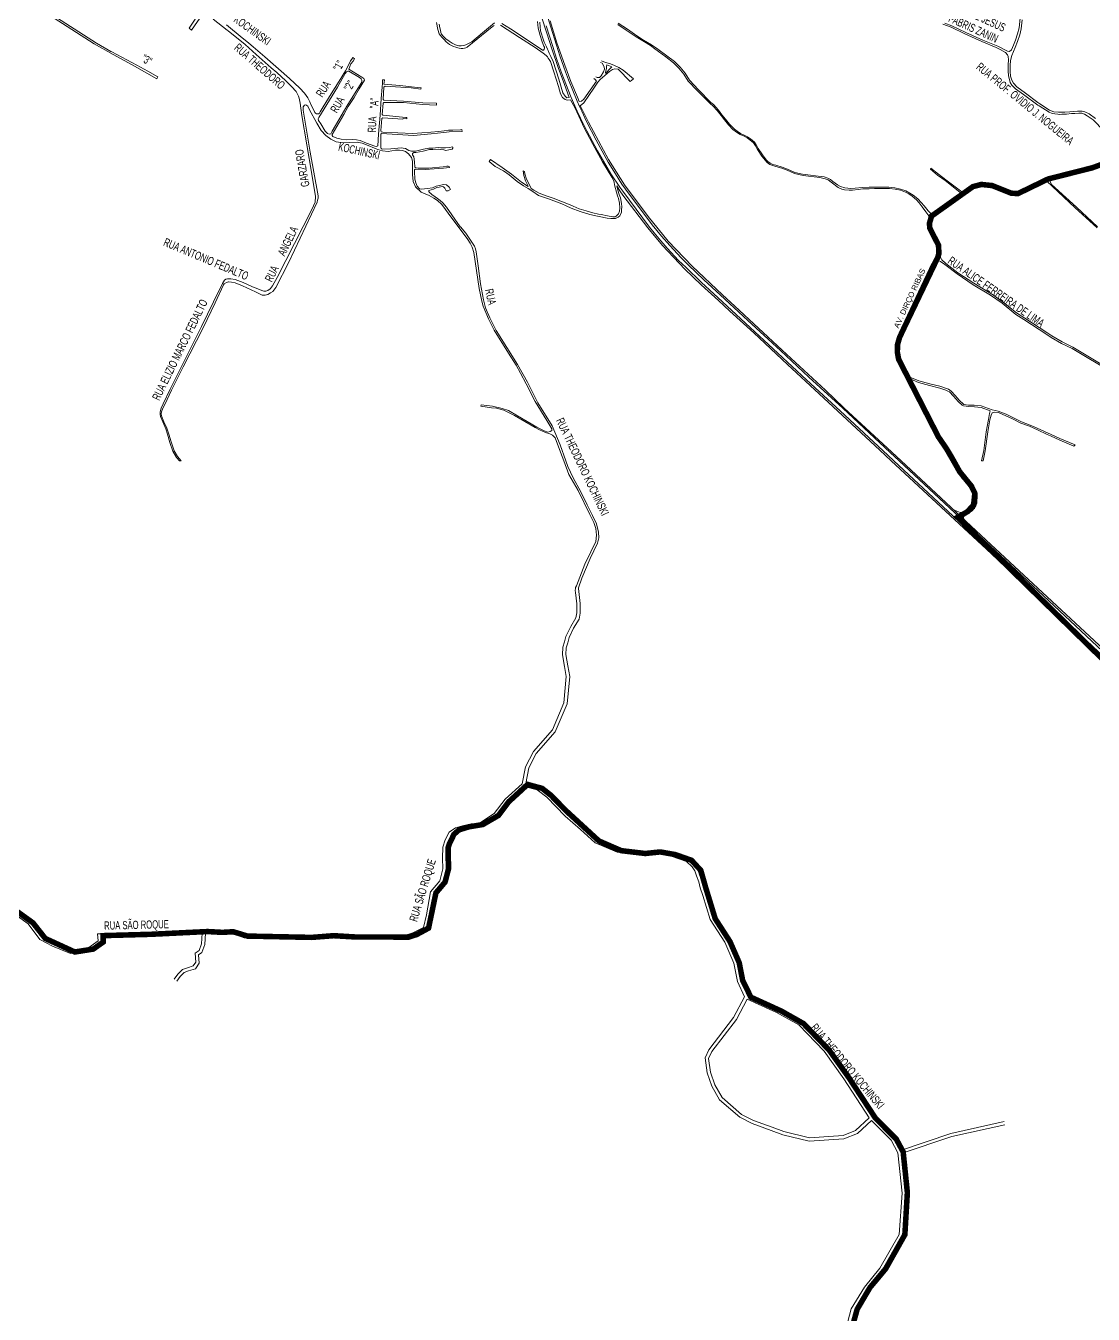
# Model space of a CAD drawing. Header units: millimetres. Extents: x 617885 to 663705, y 7172943 to 7234736.
# Drawn here: x 643034 to 644964, y 7178256 to 7180587 of the extents above; entities that cross this region are included whole.
import ezdxf

# ---------------------------------------------------------------- set-up
doc = ezdxf.new("R2010")
doc.units = ezdxf.units.MM
doc.layers.add('BAIRROS', color=12, linetype='Continuous')
doc.layers.add('TOP_VIAS 10.000', color=7, linetype='Continuous', lineweight=9)
doc.layers.add('VIAS', color=7, linetype='Continuous', lineweight=5)
doc.styles.add('LDUP', font='LDUP.SHX')

msp = doc.modelspace()

# ---------------------------------------------------------------- linework, layer by layer
at = {"layer": 'BAIRROS', "lineweight": 40, "ltscale": 0.3, "const_width": 10}
for points in [[(645220.3, 7179206.7), (644718.4, 7179697.9), (644736.3, 7179708.2), (644745.5, 7179716.3), (644749.3, 7179724.7), (644749.6, 7179741.3), (644743.4, 7179754.4), (644722.2, 7179780.4), (644707.2, 7179807.3), (644698.7, 7179821.6), (644683.7, 7179843.5), (644643.4, 7179922.2), (644611.8, 7179983.9), (644609.5, 7179996.7), (644609.8, 7180010.4), (644613.6, 7180023.6), (644673.3, 7180150.3), (644682.2, 7180167.2), (644684.7, 7180175.3), (644683.9, 7180190.1), (644668.2, 7180221.2), (644667.5, 7180229.8), (644671.5, 7180243), (644746.3, 7180296.3), (644761.4, 7180300.1), (644781, 7180298.1), (644815.5, 7180284.3), (644827.6, 7180283.6), (644881.8, 7180309.9), (644962.1, 7180330.3), (644982.5, 7180337.7)], [(644982.5, 7180337.7), (644962.1, 7180330.3), (644881.8, 7180309.9), (644827.6, 7180283.6), (644815.5, 7180284.3), (644781, 7180298.1), (644761.4, 7180300.1), (644746.3, 7180296.3), (644671.5, 7180243), (644667.5, 7180229.8), (644668.2, 7180221.2), (644679.6, 7180198.6), (644683.9, 7180190.1), (644684.3, 7180182.7), (644684.7, 7180175.3), (644682.2, 7180167.2), (644620.2, 7180037.7), (644613.6, 7180023.6), (644611.7, 7180017), (644609.8, 7180010.4), (644609.5, 7179996.7), (644611.8, 7179983.9), (644643.4, 7179922.2), (644683.7, 7179843.5), (644698.7, 7179821.6), (644714.7, 7179793.8), (644722.2, 7179780.4), (644743.4, 7179754.4), (644746.5, 7179747.9), (644749.6, 7179741.3), (644747.4, 7179720.5), (644736.3, 7179708.2), (644718.4, 7179697.9), (645220.3, 7179206.7)], [(644526.6, 7178228.6), (644537, 7178265.6), (644560, 7178304.6), (644588.3, 7178338.5), (644623.1, 7178400.3), (644627.6, 7178476.5), (644620, 7178550), (644607.4, 7178573.3), (644569.9, 7178611), (644521.8, 7178684.3), (644486.2, 7178734.1), (644440, 7178782), (644399.8, 7178804.7), (644344.7, 7178829.8), (644329.8, 7178860.2), (644323.6, 7178892.1), (644306.9, 7178930.4), (644280.2, 7178971.8), (644262.9, 7179028.4), (644254.1, 7179059.3), (644237.4, 7179077.5), (644208.1, 7179087.8), (644180.8, 7179092.6), (644153.7, 7179089.8), (644110.4, 7179094.9), (644069.9, 7179112.5), (644010.3, 7179167.3), (643982.9, 7179195.3), (643967.2, 7179207.6), (643941, 7179214.7), (643906.9, 7179183.4), (643888.4, 7179158.7), (643860.1, 7179142.2), (643834.9, 7179138), (643817, 7179132.6), (643807.9, 7179124.6), (643799.5, 7179107.2), (643797.2, 7179100.1), (643798.1, 7179062.5), (643791.8, 7179038.2), (643775.2, 7179018.5), (643761.9, 7178954.8), (643740.8, 7178943.3), (643725, 7178938.2), (643685.3, 7178938.8), (643629.3, 7178938.8), (643590.4, 7178941.1), (643550.3, 7178938), (643434.5, 7178940.4), (643408.6, 7178948.3), (643389.3, 7178947.1), (643362.4, 7178948.6), (643259.5, 7178943.6), (643173.4, 7178941.2), (643173.9, 7178929.8), (643155.8, 7178916.9), (643122.3, 7178911.6), (643068.9, 7178936.1), (643046.8, 7178964.2), (642984.4, 7179009.2)], [(644526.6, 7178228.6), (644537, 7178265.6), (644560, 7178304.6), (644588.3, 7178338.5), (644623.1, 7178400.3), (644627.6, 7178476.5), (644620, 7178550), (644607.4, 7178573.3), (644569.9, 7178611), (644521.8, 7178684.3), (644486.2, 7178734.1), (644440, 7178782), (644399.8, 7178804.7), (644344.7, 7178829.8), (644329.8, 7178860.2), (644323.6, 7178892.1), (644306.9, 7178930.4), (644280.2, 7178971.8), (644262.9, 7179028.4), (644254.1, 7179059.3), (644237.4, 7179077.5), (644208.1, 7179087.8), (644180.8, 7179092.6), (644153.7, 7179089.8), (644110.4, 7179094.9), (644069.9, 7179112.5), (644010.3, 7179167.3), (643982.9, 7179195.3), (643967.2, 7179207.6), (643941, 7179214.7), (643906.9, 7179183.4), (643888.4, 7179158.7), (643860.1, 7179142.2), (643834.9, 7179138), (643817, 7179132.6), (643807.9, 7179124.6), (643799.5, 7179107.2), (643797.2, 7179100.1), (643798.1, 7179062.5), (643791.8, 7179038.2), (643775.2, 7179018.5), (643761.9, 7178954.8), (643740.8, 7178943.3), (643725, 7178938.2), (643685.3, 7178938.8), (643629.3, 7178938.8), (643590.4, 7178941.1), (643550.3, 7178938), (643434.5, 7178940.4), (643408.6, 7178948.3), (643389.3, 7178947.1), (643362.4, 7178948.6), (643259.5, 7178943.6), (643173.4, 7178941.2), (643173.9, 7178929.8), (643155.8, 7178916.9), (643122.3, 7178911.6), (643068.9, 7178936.1), (643046.8, 7178964.2), (642984.4, 7179009.2)]]:
    msp.add_lwpolyline(points, dxfattribs=at)
at = {"layer": 'VIAS', "color": 253}
for points in [[(643019.3, 7180637.2), (643039.9, 7180626.6), (643066.2, 7180612.7), (643076.8, 7180606.5), (643157.6, 7180554.2), (643191.4, 7180535.2), (643225.8, 7180516.7), (643270.8, 7180491.4), (643272.6, 7180494.9), (643254.1, 7180505.2), (643234.3, 7180516.1), (643189.3, 7180539.8), (643187.3, 7180540.8), (643161.8, 7180555.5), (643074.1, 7180611.8), (643061.7, 7180619), (643049.8, 7180625.8), (643021.8, 7180640.3)], [(643350.2, 7180614.6), (643329.1, 7180582.7), (643333.4, 7180579.5), (643353.5, 7180608.6)], [(643971.5, 7180622), (643982.7, 7180584.9), (643993, 7180552.2), (643999.3, 7180533), (644006.4, 7180512.3), (644009.6, 7180504), (644015.2, 7180489.6), (644030.5, 7180450.7), (644034.9, 7180441.2), (644037.6, 7180435.3), (644038.8, 7180432.9), (644047.4, 7180414.3), (644064.8, 7180380), (644086.7, 7180340.4), (644099.7, 7180319.3), (644111.6, 7180300.7), (644117.9, 7180291.8), (644166.3, 7180227), (644183, 7180206.4), (644198.1, 7180189.4), (644218.7, 7180167.4), (644231.4, 7180154.9), (644259.9, 7180127.4), (644289.3, 7180100.4), (644339.2, 7180053.7), (644398, 7179999.6), (644449.7, 7179951.4), (644510.7, 7179895.3), (644596.5, 7179815.1), (644612.7, 7179800), (644776.6, 7179646.7), (645000, 7179438)], [(643372.6, 7180599.2), (643398, 7180579.4), (643399.8, 7180577.8), (643430.6, 7180553), (643450.3, 7180535.2), (643477.2, 7180511.3), (643487.7, 7180502.4), (643503.9, 7180487.3), (643514.7, 7180476.5), (643517.2, 7180474.1), (643519.8, 7180471), (643522.6, 7180468.1), (643524.5, 7180464.6), (643525.7, 7180462.3), (643526.6, 7180459.7), (643527.8, 7180456), (643529.5, 7180447.3), (643532.5, 7180425), (643551, 7180318.9), (643557.7, 7180278.5), (643557, 7180267.9), (643550.7, 7180255), (643488.1, 7180131.8), (643479.7, 7180116.8), (643476.1, 7180112), (643475.5, 7180111.2), (643471.6, 7180108.5), (643467.5, 7180107.2), (643464.1, 7180107.3), (643460.4, 7180108), (643453.1, 7180111.2), (643443.5, 7180114.9), (643426.6, 7180122.6), (643412.4, 7180128), (643404.6, 7180129.2), (643400, 7180129.4), (643398.2, 7180129.5), (643395.4, 7180128.5), (643392.7, 7180127), (643389.4, 7180121.2), (643373.3, 7180087.5), (643351.3, 7180043.1), (643315.7, 7179971.8), (643294.6, 7179929.7), (643282.1, 7179903.1), (643278.5, 7179895.2), (643276.5, 7179888.5), (643276.4, 7179884.6), (643277.1, 7179880.3), (643281.2, 7179870.4), (643286.6, 7179858), (643289.7, 7179848.6), (643294, 7179833.5), (643299.3, 7179817.6), (643306.3, 7179806.4), (643311.4, 7179800), (643314.9, 7179800), (643308.2, 7179808.1), (643301.8, 7179818.3), (643296.4, 7179834.5), (643292.3, 7179848.6), (643288.7, 7179859.1), (643283.5, 7179870.9), (643279.3, 7179881.6), (643278.6, 7179885.2), (643279, 7179888.7), (643281.4, 7179895.3), (643285, 7179901.8), (643297.4, 7179928.1), (643318.4, 7179969.9), (643354.2, 7180041), (643376.2, 7180085.7), (643391.2, 7180118.3), (643392.1, 7180120.1), (643396.5, 7180122.9), (643400, 7180123.7), (643400.5, 7180123.8), (643405.7, 7180123.6), (643412.5, 7180121.9), (643425.3, 7180116.9), (643448.9, 7180105.6), (643461, 7180099.8), (643466.6, 7180099.7), (643471.2, 7180100.9), (643476.2, 7180103.9), (643480.4, 7180106.2), (643485.8, 7180113.5), (643509.5, 7180159.4), (643560.6, 7180268), (643561.4, 7180271.4), (643562.6, 7180275.2), (643562.6, 7180279.7), (643548.1, 7180358.5), (643535.4, 7180434.5), (643535.3, 7180440.8), (643537.4, 7180443.5), (643540, 7180444.1), (643543.4, 7180441.5), (643546.1, 7180436.2), (643559.9, 7180410.8), (643568, 7180397.5), (643576.3, 7180388.8), (643585.3, 7180382.2), (643595, 7180377.4), (643607.5, 7180375.5), (643619.7, 7180376.2), (643632.9, 7180376.8), (643641.8, 7180374.9), (643650, 7180372), (643666.9, 7180364.7), (643669.9, 7180363.1), (643678.6, 7180360.7), (643688.7, 7180359.9), (643701.9, 7180361.9), (643709.4, 7180362.4), (643714.9, 7180361.5), (643720.4, 7180359.7), (643725.7, 7180355.5), (643730.8, 7180348.6), (643732.7, 7180342.1), (643732.8, 7180318.2), (643734, 7180305.2), (643738.3, 7180295.6), (643748.7, 7180286), (643763.3, 7180279.9), (643771.4, 7180275.5), (643778.1, 7180271), (643785.9, 7180264), (643804.1, 7180238.9), (643831.6, 7180202.3), (643836.9, 7180193.9), (643840.7, 7180186.6), (643843.7, 7180177.2), (643853.6, 7180111.6), (643858.2, 7180088.7), (643860.5, 7180079.9), (643870.1, 7180057.2), (643880.3, 7180036.8), (643906.3, 7179994.8), (643920.2, 7179973.2), (643928, 7179959), (643938.2, 7179939.5), (643954.4, 7179907.7), (643976, 7179873.2), (643984.6, 7179858.2), (643984.8, 7179855.3), (643981.9, 7179852.9), (643977.8, 7179852.2), (643970.7, 7179854.6), (643957.8, 7179860.8), (643922.8, 7179881.8), (643906.2, 7179891), (643895.2, 7179895), (643877.7, 7179898.8), (643857.3, 7179901.5), (643856.4, 7179899.3), (643875.6, 7179896), (643884.5, 7179895.2), (643898.1, 7179891.5), (643898.2, 7179891.5), (643917.4, 7179882.4), (643954.5, 7179860.5), (643962.7, 7179856), (643973.5, 7179851.2), (643980.9, 7179848.7), (643985.9, 7179846.7), (643990.7, 7179841.6), (644000.7, 7179815.8), (644006.5, 7179800), (644015.5, 7179775.7), (644032.2, 7179746.3), (644053.5, 7179703), (644060.8, 7179688.4), (644064.2, 7179677.7), (644065.8, 7179665.4), (644064.5, 7179654.1), (644055.2, 7179635.3), (644044.4, 7179613.1), (644044.4, 7179613), (644029.3, 7179574.1), (644027.8, 7179571.2), (644027.3, 7179568.9), (644027.2, 7179565.5), (644027.6, 7179562.2)], [(644032.9, 7179569.3), (644033.1, 7179570.3), (644039.1, 7179587.7), (644053.8, 7179623.3), (644067.3, 7179651), (644069.8, 7179661.1), (644069.4, 7179671.1), (644065.6, 7179686.1), (644058.6, 7179701.4), (644048.7, 7179720.8), (644037.2, 7179743.8), (644023.2, 7179769.3), (644013.7, 7179789.8), (644010, 7179800), (643999.7, 7179828.9), (643985.3, 7179863.4), (643959.4, 7179905), (643940.5, 7179942.5), (643923, 7179974.7), (643884.2, 7180036.2), (643872.5, 7180059), (643864.6, 7180077), (643861.2, 7180091.1), (643855.9, 7180120.1), (643851.9, 7180152.8), (643847.7, 7180178.2), (643846.7, 7180183.6), (643845, 7180188.2), (643829.1, 7180211.8), (643819.4, 7180223.5), (643819.3, 7180223.6), (643794.4, 7180259.3), (643787.6, 7180266.9), (643783, 7180271), (643778.3, 7180274.7), (643769.6, 7180280.7), (643768.7, 7180281.1), (643766, 7180284), (643763.4, 7180285.6), (643762.4, 7180287.2), (643762.3, 7180288.3), (643762.2, 7180289.2), (643762.4, 7180289.4), (643766.7, 7180290.6), (643770.6, 7180291.5), (643777.1, 7180294.4), (643781.2, 7180295.5), (643786.7, 7180296.2), (643788.8, 7180295.8), (643791.2, 7180293.1), (643793.8, 7180288.6), (643797.3, 7180288.6), (643801.4, 7180290.8), (643799.4, 7180295.2), (643794.3, 7180299.2), (643789.8, 7180299.9), (643775.8, 7180297.2), (643769, 7180294.3), (643760.2, 7180292.5), (643749, 7180291.8), (643745.6, 7180292.2), (643741.5, 7180297.3), (643738.7, 7180303.3), (643737, 7180309.6), (643736.6, 7180324.2), (643736.5, 7180326.5), (643737.9, 7180327.8), (643755.6, 7180327.3), (643771.8, 7180328.2), (643789.1, 7180329.3), (643799.9, 7180330.5), (643799.7, 7180332.1), (643797.5, 7180333.2), (643794.7, 7180333), (643788.2, 7180332), (643762.4, 7180329.8), (643742.9, 7180329.8), (643739.2, 7180330), (643737.1, 7180331.3), (643736.5, 7180341.1), (643735.4, 7180349.9), (643733.1, 7180353.8), (643732.9, 7180356.4), (643735.5, 7180358), (643739, 7180358.2), (643751.9, 7180360.6), (643763.9, 7180363.2), (643769.6, 7180363.4), (643779.4, 7180364), (643784.4, 7180363.2), (643789.3, 7180362.9), (643793.1, 7180361.8), (643798.7, 7180362.5), (643804.7, 7180363.7), (643806, 7180365.6), (643805.8, 7180367.3), (643804.5, 7180368), (643800.2, 7180367.1), (643792.6, 7180366.6), (643784.4, 7180366.3), (643779, 7180367.1), (643769.8, 7180365.8), (643762.4, 7180365.5), (643752.6, 7180363.8), (643738.3, 7180360.5), (643731.1, 7180360.5), (643726.3, 7180361.4), (643720, 7180365.2), (643719.7, 7180365.4), (643712.6, 7180366.6), (643693.8, 7180364.3), (643678.2, 7180364), (643676.1, 7180365), (643675.5, 7180367.2), (643675.8, 7180390.9), (643676.9, 7180392.2), (643734.8, 7180388.9), (643766.6, 7180391.5), (643789.3, 7180394.4), (643799.2, 7180395.2), (643822.6, 7180396.1), (643822.3, 7180399.3), (643819.5, 7180398.9), (643805.5, 7180398.4), (643797.9, 7180398.1), (643790.4, 7180397.1), (643779.8, 7180395.8), (643765.9, 7180394.5), (643733.6, 7180392.4), (643679, 7180394.5), (643676.4, 7180395.5), (643675.7, 7180397.5), (643677.7, 7180419.5), (643679.2, 7180420.7), (643715.4, 7180418.5), (643716.1, 7180419.5), (643722.4, 7180418.8), (643722.4, 7180421.2), (643720.6, 7180421.4), (643679.4, 7180425.3), (643678.2, 7180426.8), (643679.7, 7180447.2), (643681.3, 7180448.6), (643716.6, 7180448.2), (643751.2, 7180444.8), (643776.5, 7180443.4), (643776.5, 7180447.4), (643751.3, 7180448), (643716.5, 7180450.9), (643681, 7180452.7), (643681, 7180452.7), (643679.8, 7180453.8), (643681.2, 7180476.2), (643683.4, 7180477.7), (643730.2, 7180475), (643748.1, 7180472.6), (643748.3, 7180474.9), (643747.2, 7180475), (643709.8, 7180479.4), (643681.3, 7180481.7), (643681.4, 7180484.3), (643682.5, 7180489.4), (643678.4, 7180489.4), (643678.6, 7180483.2), (643678.6, 7180483.1), (643677.9, 7180476.2), (643676.4, 7180455.5), (643674.3, 7180425.7), (643671.2, 7180390.9), (643670.2, 7180370.2), (643668, 7180368.8), (643664.7, 7180369.2), (643649.9, 7180375), (643638.1, 7180379.9), (643631.9, 7180380.9), (643623.7, 7180381.2), (643612.7, 7180381.1), (643604.1, 7180381.8), (643596.3, 7180383.8), (643588.6, 7180387), (643587.4, 7180388.6), (643587.7, 7180390.5), (643608.6, 7180426.8), (643616.3, 7180441.1), (643627.2, 7180457.2), (643636.2, 7180473.1), (643645.9, 7180488.6), (643644.9, 7180491.7), (643641.5, 7180494.2), (643618, 7180508.7), (643619.8, 7180513.3), (643621.6, 7180518.1), (643625.3, 7180523.3), (643628.3, 7180527.6), (643624.8, 7180529.7), (643622.9, 7180527), (643620.9, 7180523.6), (643616.8, 7180515), (643611.5, 7180505.5), (643600.3, 7180487), (643585.8, 7180463.9), (643571.4, 7180440.3), (643566, 7180431.3), (643564.5, 7180428.8), (643563, 7180428), (643561, 7180427.8), (643559.5, 7180427.9), (643557.7, 7180429.1), (643556.2, 7180430.5), (643554.4, 7180434.4), (643550.4, 7180442.3), (643547.5, 7180449.7), (643543.7, 7180456.8), (643537.6, 7180465.3), (643529.2, 7180474.2), (643510.6, 7180491.6), (643465.6, 7180531.1), (643444.5, 7180548.8), (643436.9, 7180555.6), (643421.5, 7180568.3), (643400, 7180586), (643396.3, 7180589)], [(643776.2, 7180593), (643778.4, 7180580.6), (643781.3, 7180572.5), (643785.8, 7180566.3), (643789.9, 7180562.5), (643794, 7180558.2), (643799.7, 7180553.3), (643806.9, 7180549.5), (643811.2, 7180548.3), (643814.6, 7180547), (643817.5, 7180546.5), (643821.1, 7180546), (643823.7, 7180545.9), (643826.6, 7180546.6), (643829.2, 7180547.4), (643831.5, 7180548.2), (643831.9, 7180548.7), (643877.1, 7180585), (643880.4, 7180587.6)], [(643892.2, 7180588), (643926.1, 7180566.2), (643954.6, 7180547.7), (643969.4, 7180537.7), (643974.4, 7180533.1), (643976.8, 7180530.8), (643978.2, 7180528.6), (643979.7, 7180526.2), (643982.3, 7180522.4), (643988.4, 7180503.9), (643996.8, 7180477.6), (644000.4, 7180464.1), (644004.1, 7180457.3), (644009.2, 7180453.7), (644012.6, 7180452.6), (644018.7, 7180453), (644027, 7180438), (644043.4, 7180402.7), (644058.8, 7180373.2), (644076.1, 7180341.3), (644093, 7180313.4), (644096.9, 7180306.8), (644098.9, 7180297.3), (644101.9, 7180286.1), (644103.7, 7180279.7), (644105.3, 7180275), (644107.4, 7180266.3), (644107.9, 7180257.9), (644107.4, 7180251.6), (644105.3, 7180246.9), (644101.1, 7180242.7), (644099.3, 7180241.6), (644095, 7180241.8), (644085.3, 7180243.2), (644073.7, 7180245.5), (644069.2, 7180246.4), (644058.8, 7180248.9), (644047, 7180252.2), (644034, 7180256.1), (644023.3, 7180260.7), (644014.9, 7180264.5), (644004, 7180268.9), (643987.2, 7180275.1), (643976.3, 7180279), (643961.8, 7180284.1), (643952.4, 7180289.6), (643947.6, 7180292.7), (643944.2, 7180299.5), (643938.9, 7180309.8), (643936, 7180319.3), (643935.3, 7180323.8), (643933.1, 7180324.5), (643934.3, 7180316.6), (643937, 7180306.7), (643941.6, 7180298.5), (643942.3, 7180296.3), (643930.2, 7180304.1), (643912.1, 7180318.8), (643895, 7180330.6), (643873.8, 7180345.3), (643871.3, 7180341.8), (643882.5, 7180332.8), (643897.2, 7180325), (643907.8, 7180317.3), (643922.3, 7180305.5), (643933.6, 7180297.8), (643942, 7180292.7), (643950.5, 7180287.2), (643960.9, 7180280.2), (643970, 7180277.3), (643978.5, 7180273.9), (643988.6, 7180270.6), (644002.6, 7180264.8), (644010.6, 7180261.2), (644020, 7180257.5), (644036.1, 7180251.3), (644053.5, 7180246), (644067.6, 7180242.7), (644070.3, 7180242.1), (644085, 7180239.2), (644091.4, 7180238.6), (644095.8, 7180238.6), (644099.9, 7180238.8), (644104.6, 7180240.7), (644107.6, 7180243.5), (644108.9, 7180245.6), (644110.5, 7180249.8), (644111, 7180254.5), (644111.2, 7180259.9), (644111, 7180265.8), (644109, 7180276.1), (644106.6, 7180282.2), (644104.2, 7180289.6), (644102.1, 7180297.7), (644107.5, 7180288.5), (644113.3, 7180280.6), (644158.4, 7180221.7), (644184.9, 7180189.4), (644225.5, 7180146.9), (644254.7, 7180118.7), (644286.2, 7180090), (644306.5, 7180070.8), (644350.3, 7180031.4), (644411, 7179974.7), (644468.4, 7179921.5), (644577.6, 7179819.7), (644598.3, 7179800), (644770.5, 7179640.2), (645000, 7179424.8)], [(643966.4, 7180603.5), (643975.5, 7180573.7), (643985.3, 7180543.5), (643996, 7180511.5), (644007.8, 7180480.9), (644016.3, 7180457.3), (644012.2, 7180457), (644008.9, 7180459.8), (644004.8, 7180466), (643997.3, 7180490.4), (643987, 7180522.4), (643982.9, 7180531.7), (643980, 7180537.4), (643978, 7180542.5), (643976.9, 7180544.9), (643975, 7180549.1), (643973.2, 7180552.5), (643970.8, 7180557.6), (643969.7, 7180561.2), (643968.1, 7180566.6), (643966.1, 7180572.5), (643964.5, 7180578.3), (643963.6, 7180585.3), (643963.2, 7180593.9)], [(643974.8, 7180587.2), (643986.5, 7180549.4), (643993.4, 7180527.8), (644001.8, 7180504.1), (644019.6, 7180457.6), (644030.8, 7180432.8), (644032.3, 7180429.3), (644036.4, 7180420.3), (644048, 7180397.2), (644067.1, 7180361.1), (644091.7, 7180319.6), (644107.7, 7180295.4), (644113.2, 7180287.8), (644161.1, 7180223), (644178, 7180202.1), (644193.2, 7180185), (644214, 7180162.8), (644226.8, 7180150.2), (644255.4, 7180122.6), (644284.9, 7180095.6), (644334.7, 7180048.9), (644393.5, 7179994.8), (644445.2, 7179946.5), (644506.3, 7179890.4), (644592, 7179810.3), (644603, 7179800), (644772.5, 7179642.4), (645000, 7179429.6)], [(643981.9, 7180595.9), (643994.1, 7180556.5), (644008.2, 7180516.2), (644019, 7180486.6), (644031.1, 7180457.9), (644034.1, 7180450.4), (644038.3, 7180450.9), (644042.6, 7180454.7), (644065.5, 7180487), (644063.1, 7180489.7), (644060.7, 7180491.5)], [(644712.2, 7179710.8), (644715.8, 7179709.7), (644719.8, 7179707.9), (644723.1, 7179706.8), (644726, 7179706.7), (644741.8, 7179715.5), (644746.2, 7179723.8), (644747.6, 7179736), (644745.9, 7179744.3), (644742.1, 7179752.2), (644734.1, 7179760.2), (644726.9, 7179768.1), (644719, 7179780.6), (644708.6, 7179800), (644704.9, 7179807.1), (644694.6, 7179823.6), (644684, 7179838.7), (644669.3, 7179864.6), (644657.6, 7179889.8), (644647.3, 7179909.6), (644637.9, 7179927.8), (644635.8, 7179932.3), (644623.3, 7179954.2), (644615, 7179969.9), (644610.5, 7179979.3), (644608.1, 7179988.2), (644606.9, 7179997.9), (644606.8, 7180004.4), (644607.5, 7180011.8), (644609.5, 7180020.2), (644612.3, 7180027.6), (644625.7, 7180057.9), (644642.1, 7180091.8), (644654.6, 7180118.8), (644672.8, 7180154.5), (644676.5, 7180162.5), (644677, 7180165.2), (644679.6, 7180169), (644681.8, 7180176.5), (644682.4, 7180181.5), (644681.9, 7180189.7), (644680.3, 7180194), (644674.9, 7180203.9), (644669.5, 7180212.1), (644665.1, 7180223.5), (644665, 7180229.1), (644666, 7180236.9), (644666.4, 7180243.3), (644661.3, 7180250.6), (644654.4, 7180259.5), (644649.2, 7180266.6), (644644.2, 7180272.2), (644636.2, 7180279.1), (644630.3, 7180283.1), (644624, 7180286.2), (644615.2, 7180289.6), (644605.3, 7180291.8), (644595.1, 7180292.5), (644583.7, 7180292.8), (644568.2, 7180292.5), (644558.3, 7180292.4), (644546.9, 7180292.2), (644538.9, 7180291.2), (644528.7, 7180290), (644522.6, 7180289.9), (644514.2, 7180290.1), (644508.9, 7180291.5), (644502.4, 7180294.9), (644489.7, 7180304.1), (644484.4, 7180308.2), (644479, 7180310.4), (644469.5, 7180312.4), (644459.1, 7180314), (644449, 7180315.4), (644439, 7180316.5), (644423.4, 7180319.9), (644410.4, 7180325.7), (644400.5, 7180329.4), (644389.5, 7180332.8), (644384.4, 7180334.3), (644379, 7180336.5), (644374, 7180340), (644370.5, 7180343.8), (644364.7, 7180351.5), (644356.8, 7180363.5), (644353, 7180370.1), (644349.2, 7180375.2), (644342.9, 7180381.1), (644338, 7180384.4), (644332.6, 7180387.2), (644325.3, 7180390.6), (644318.9, 7180394.5), (644312.1, 7180399.6), (644304.5, 7180407.7), (644296.9, 7180417.1), (644290.7, 7180425), (644283.8, 7180433.7), (644275.9, 7180442.4), (644271.5, 7180445.9), (644248.1, 7180469.6), (644231.5, 7180487), (644223.5, 7180499.7), (644214.7, 7180510.4), (644205, 7180520.3), (644191, 7180530.7), (644171.1, 7180545.5), (644163.3, 7180551.2), (644149.4, 7180559.7), (644137.1, 7180567.2), (644119.3, 7180579.1), (644104.4, 7180589.4)], [(644064.2, 7180494.8), (644066.8, 7180493.6), (644070.8, 7180493.7), (644074, 7180496.5), (644078.2, 7180503.6), (644079.9, 7180508.4), (644079.2, 7180512.6), (644075.9, 7180519.4), (644073, 7180520.7)], [(644095.3, 7180314.1), (644095.3, 7180314.2)], [(642978.7, 7179012.1), (643041.9, 7178966.7), (643062.8, 7178939.2), (643084.5, 7178927.7), (643115.2, 7178915), (643147.9, 7178920), (643164.4, 7178931.7), (643163.3, 7178944.3), (643195.2, 7178944.6), (643286.6, 7178947.7), (643355.7, 7178952.1), (643356.1, 7178952.1), (643384.2, 7178950.2), (643401.7, 7178951.3), (643416.8, 7178947.6), (643429.6, 7178943.1), (643485, 7178941.2), (643543.9, 7178941.2), (643582.4, 7178944.5), (643622.8, 7178942), (643683.2, 7178941.5), (643716.5, 7178940.6), (643733.2, 7178946.2), (643752.5, 7178956.2), (643757.9, 7178978.9), (643765.7, 7179020.2), (643782.5, 7179040.2), (643788, 7179061.8), (643787.1, 7179081.2), (643787.6, 7179101.5), (643792.1, 7179114.6), (643799.3, 7179128.5), (643810.5, 7179136.4), (643823.1, 7179140), (643838.8, 7179143.4), (643854.1, 7179144.8), (643880.6, 7179161.9), (643900.7, 7179188.2), (643931.4, 7179215.7), (643937.4, 7179246.7), (643951.6, 7179274.3), (643985.9, 7179313.3), (644006.4, 7179362.2), (644011, 7179409.8), (644007.8, 7179428.1), (644004, 7179449.3), (644004.8, 7179463), (644007.8, 7179472.4), (644010.4, 7179482.6), (644018.9, 7179500.5), (644028.3, 7179516), (644029.9, 7179525.2), (644029.9, 7179541.6), (644027.6, 7179562.2)], [(644032.9, 7179569.3), (644035.9, 7179542), (644035.9, 7179524.7), (644034, 7179513.9), (644024.2, 7179497.7), (644016.1, 7179480.6), (644013.6, 7179470.8), (644010.8, 7179461.9), (644010, 7179449.7), (644013.7, 7179429.2), (644017.1, 7179410), (644012.3, 7179360.8), (643991, 7179310.1), (643956.6, 7179270.9), (643943.1, 7179244.7), (643937.7, 7179216.3), (643960.9, 7179210.6), (643980, 7179196.2), (644013, 7179161.6), (644040.9, 7179137.5), (644066.2, 7179114), (644104.5, 7179097.9), (644148.5, 7179092.8), (644176.1, 7179095.3), (644204, 7179090.2), (644231.7, 7179080.9), (644243.3, 7179069.3), (644248.7, 7179061.4), (644252, 7179051.1), (644256.1, 7179040.1), (644258.8, 7179029.6), (644263.8, 7179015.6), (644276.4, 7178972.8), (644302.8, 7178932.3), (644319.6, 7178892.9), (644326.4, 7178860.3), (644338.9, 7178832.4), (644394, 7178807.5), (644434.8, 7178784.4), (644481.9, 7178736.1), (644517.9, 7178685.6), (644565, 7178612.9), (644603.2, 7178574.8), (644614.9, 7178552.6), (644706.3, 7178583.5), (644802.7, 7178605.1)], [(644516.5, 7178229.2), (644526.3, 7178265.8), (644550.2, 7178305.3), (644578, 7178339.4), (644613, 7178400.6), (644618, 7178475.6), (644610.5, 7178548.1), (644598.3, 7178571.2), (644562.5, 7178606.8), (644537.2, 7178583.3), (644512.9, 7178573.4), (644450.3, 7178569.6), (644402.5, 7178581.1), (644381.3, 7178588.9), (644346.9, 7178601.3), (644324.5, 7178612.7), (644287.8, 7178644.2), (644274.1, 7178669), (644265.9, 7178692.7), (644262.1, 7178720.1), (644268.9, 7178734.8), (644313.4, 7178792.9), (644333.3, 7178830.2), (644320.6, 7178858.4), (644313.8, 7178891.1), (644297.4, 7178929.4), (644270.9, 7178970.2), (644258.1, 7179013.7), (644253.1, 7179027.9), (644250.4, 7179038.3), (644246.3, 7179049.1), (644243.2, 7179058.7), (644238.6, 7179065.4), (644228.4, 7179075.6), (644202.5, 7179084.4), (644175.8, 7179089.3), (644148.5, 7179086.8), (644102.9, 7179092), (644062.9, 7179108.8), (644036.9, 7179133), (644008.9, 7179157.3), (643975.9, 7179191.7), (643958.3, 7179205.1), (643935, 7179210.8), (643905.1, 7179184.1), (643884.7, 7179157.5), (643856.2, 7179139), (643839.7, 7179137.5), (643824.6, 7179134.1), (643813.1, 7179130.9), (643804, 7179124.4), (643797.7, 7179112.3), (643793.6, 7179100.4), (643793.1, 7179081.2), (643794.1, 7179061.1), (643788, 7179037.4), (643771.3, 7179017.5), (643763.8, 7178977.6), (643757.7, 7178952.1), (643735.6, 7178940.7), (643717.5, 7178934.5), (643683.1, 7178935.5), (643622.5, 7178936), (643582.5, 7178938.5), (643544.2, 7178935.2), (643484.9, 7178935.2), (643428.5, 7178937.1), (643415.1, 7178941.9), (643401.1, 7178945.3), (643384.2, 7178944.2), (643358.7, 7178945.9), (643357.2, 7178925.3), (643352.1, 7178910.5), (643346.1, 7178906.3), (643347, 7178891.5), (643340.3, 7178881.4), (643328.1, 7178877.4), (643320.3, 7178874.8), (643313.1, 7178867.5), (643306.7, 7178858.8)], [(643301.8, 7178862.4), (643308.5, 7178871.4), (643317.1, 7178880), (643326.2, 7178883.1), (643336.4, 7178886.5), (643340.9, 7178893.2), (643339.9, 7178909.2), (643347, 7178914.3), (643351.2, 7178926.6), (643352.6, 7178945.9), (643286.9, 7178941.7), (643195.3, 7178938.6), (643169.8, 7178938.4), (643170.7, 7178928.9), (643150.3, 7178914.3), (643114.5, 7178908.8), (643082, 7178922.3), (643058.9, 7178934.5), (643037.7, 7178962.4), (642975.4, 7179007.1)], [(644558.7, 7178611.5), (644512.9, 7178682.2), (644477.2, 7178732.3), (644431.1, 7178779.6), (644391.3, 7178802.2), (644338, 7178826.2), (644318.5, 7178789.6), (644274.1, 7178731.7), (644268.3, 7178719.2), (644271.7, 7178694.1), (644279.6, 7178671.4)], [(644279.6, 7178671.4), (644292.6, 7178648.1), (644327.9, 7178617.7), (644349.3, 7178606.8), (644383.3, 7178594.5), (644404.3, 7178586.8), (644450.9, 7178575.6), (644511.6, 7178579.4), (644533.9, 7178588.4), (644558.7, 7178611.5)], [(644804, 7178599.2), (644708, 7178577.7), (644616.7, 7178546.9), (644624, 7178475.7), (644618.9, 7178398.8), (644583, 7178336), (644555.1, 7178301.8), (644531.9, 7178263.4), (644522.4, 7178227.9), (644513.6, 7178171.1), (644510.2, 7178119.4), (644558.1, 7178039.2), (644579.4, 7178001.6), (644579.4, 7177972), (644586.4, 7177956.9), (644622.6, 7177907.5), (644654.5, 7177896.9), (644681, 7177895.7)]]:
    msp.add_lwpolyline(points, dxfattribs=at)
at = {"layer": 'VIAS', "color": 253, "flags": 128}
for points in [[(643781, 7180590.3), (643782.1, 7180583.2), (643783.3, 7180579.2), (643784.1, 7180575.2), (643785.4, 7180572.2), (643788.5, 7180568.2), (643793.2, 7180563.6), (643798.9, 7180559.6), (643804.6, 7180555.5), (643810.8, 7180552.7), (643816.6, 7180551), (643820.9, 7180550.7), (643825.7, 7180551.3), (643829.3, 7180552.7), (643832.7, 7180554.3), (643839.9, 7180558.2), (643859.5, 7180574.7), (643881, 7180592.5)], [(643894.2, 7180591.1), (643910, 7180581.5), (643967.2, 7180543.6), (643967.9, 7180543.3), (643969.8, 7180543.2), (643971.2, 7180544.7), (643971.7, 7180546.5), (643971.4, 7180548.5), (643970.6, 7180550.2), (643969.3, 7180553.3), (643967, 7180560.1), (643963.6, 7180569.7), (643960.3, 7180582.7), (643959, 7180594.7)], [(644105, 7180591.8), (644121.3, 7180580.8), (644138.4, 7180569.1), (644150.7, 7180561), (644164.9, 7180552.9), (644176.4, 7180544.9), (644192.6, 7180532.9), (644206.8, 7180522.4), (644216.7, 7180512.2), (644225.8, 7180501.4), (644233.7, 7180488.7), (644250.2, 7180471.4), (644272.5, 7180448.5), (644277.2, 7180444.5), (644286, 7180434.6), (644292.4, 7180426), (644298.6, 7180418.2), (644306.2, 7180409.4), (644314.9, 7180400.3), (644319.8, 7180396.6), (644325.9, 7180392.3), (644332.7, 7180389.2), (644338.7, 7180386.5), (644344.2, 7180382.8), (644351, 7180376.5), (644354.5, 7180371.5), (644358.1, 7180365), (644365.6, 7180353.6), (644372.4, 7180344.6), (644375.5, 7180341.5), (644379.7, 7180338.6), (644384.5, 7180336.5), (644389.9, 7180335), (644401.4, 7180331.1), (644410.6, 7180327.7), (644423.9, 7180322), (644438, 7180318.6), (644447.5, 7180317.7), (644466.2, 7180315.4), (644477, 7180313.7), (644483.8, 7180311.5), (644488.9, 7180308.8), (644492.8, 7180305.4), (644501, 7180299.3), (644506.8, 7180296.3), (644514.3, 7180293.9), (644525.5, 7180292.9), (644533, 7180293.5), (644545.7, 7180294.8), (644558.4, 7180295.2), (644567, 7180295.1), (644583.7, 7180295.1), (644593.9, 7180295.1), (644604.8, 7180294.2), (644615.3, 7180291.8), (644624.8, 7180288.5), (644632.2, 7180284.6), (644637.8, 7180281), (644646.6, 7180274.2), (644652.8, 7180267.3), (644657.8, 7180261.5), (644665.4, 7180252.1), (644670.9, 7180247.2), (644674.1, 7180247.5), (644690.3, 7180258.4), (644710.2, 7180271.8), (644724.5, 7180283.5), (644722.4, 7180286.1), (644695.7, 7180307), (644682.1, 7180316.8), (644669.4, 7180327.9), (644670.2, 7180329.3), (644683.8, 7180318.5), (644697.4, 7180308.3), (644725.8, 7180286.6), (644727.5, 7180286), (644731.3, 7180288.8), (644742.4, 7180296.3), (644750.1, 7180300.1), (644754.8, 7180301.6), (644768.3, 7180303.6), (644782.8, 7180300.4), (644791.8, 7180297.1), (644801.5, 7180293), (644810.5, 7180289.5), (644816.7, 7180287.5), (644824.3, 7180285.7), (644829.2, 7180286.3), (644835.3, 7180288.3), (644846, 7180294.2), (644858.8, 7180301.7), (644869, 7180307.3), (644870.8, 7180308.3), (644880.1, 7180312.4), (644888.3, 7180315.2), (644908.4, 7180321.2), (644935, 7180327.5), (644966.2, 7180334.8)], [(644982.7, 7180397.2), (644963.4, 7180417), (644952.7, 7180424.4), (644947.7, 7180427), (644942.8, 7180429), (644937.4, 7180429), (644930.6, 7180428.6), (644924.6, 7180428.2), (644915.6, 7180427.4), (644906.8, 7180427), (644903.1, 7180426.9), (644899.9, 7180427.1), (644894.3, 7180427.6), (644889.3, 7180428.5), (644884.2, 7180430.8), (644866.1, 7180442.1), (644863.7, 7180443.8), (644837.5, 7180462.7), (644823, 7180473.2), (644816.2, 7180479.7), (644813.7, 7180484.3), (644812, 7180489.7), (644810.5, 7180496.6), (644809.6, 7180505.6), (644809.6, 7180516.7), (644810.2, 7180525.6), (644809.7, 7180531.4), (644808.4, 7180534.7), (644805.2, 7180539.1), (644795.2, 7180544.1), (644788.1, 7180547.6), (644762, 7180558.8), (644731.8, 7180572.5), (644707, 7180584.6), (644691.8, 7180590.1)], [(644695.4, 7180591.7), (644708.3, 7180587), (644733.6, 7180575.1), (644764.3, 7180560.9), (644791, 7180550), (644808.9, 7180541), (644812.3, 7180540.6), (644815.6, 7180543.5), (644819.7, 7180551.9), (644823, 7180561.3), (644826.9, 7180572.5), (644829.5, 7180583.7), (644831.4, 7180601.1)]]:
    msp.add_lwpolyline(points, dxfattribs=at)
at = {"layer": 'VIAS', "color": 253, "ltscale": 0.3}
for points in [[(644967.8, 7180419.2), (644956.3, 7180427.7), (644948.3, 7180431.5), (644943.4, 7180432.9), (644935.3, 7180432.5), (644928.4, 7180431.9), (644921.4, 7180431.3), (644912.5, 7180431.1), (644901.1, 7180431), (644892.6, 7180431.7), (644884.8, 7180434.5), (644867, 7180445.8), (644863.5, 7180448.4), (644841.1, 7180465.1), (644825.4, 7180476.7), (644819.3, 7180483.1), (644816.5, 7180488.6), (644814.1, 7180496.3), (644813.3, 7180504.6), (644813.3, 7180515.2), (644813.9, 7180524.5), (644816.4, 7180533.6), (644822.4, 7180547.9), (644826.7, 7180558.7), (644830.8, 7180570.5), (644833.4, 7180581.9), (644835.4, 7180597.7)], [(644074.6, 7180523.7), (644081.6, 7180521), (644089.1, 7180519.2), (644097.1, 7180515.7), (644105.8, 7180511.7), (644113.9, 7180506.6), (644132.2, 7180490.9), (644126.7, 7180486.6), (644105, 7180508.4), (644098.7, 7180509), (644094.2, 7180508.3), (644089, 7180504.7), (644072.3, 7180490), (644068, 7180485.3), (644061, 7180474.5), (644042.6, 7180447.8), (644036.3, 7180442.4), (644040.5, 7180434.7), (644051, 7180412.7), (644087, 7180345.3), (644116, 7180299.3), (644158.8, 7180242.4), (644195, 7180197.4), (644238.3, 7180152.4), (644293.6, 7180100.4), (644315.7, 7180080.1), (644401.4, 7180000.6), (644479.7, 7179927.7), (644512.6, 7179896.1), (644599.5, 7179815.7), (644616.2, 7179800), (644778.7, 7179648.9), (645000, 7179443.3)], [(644971.6, 7180223.6), (644933.2, 7180259.1), (644888.1, 7180300.3), (644886.2, 7180304.2), (644885.7, 7180306.5), (644887.6, 7180308.4), (644909.3, 7180314.7), (644952.9, 7180324.8), (644969.6, 7180329.1)], [(644999.4, 7179962.4), (644926.6, 7180006), (644907.3, 7180015.4), (644889, 7180026), (644879.5, 7180032.3), (644840, 7180058.2), (644825.2, 7180068), (644801.3, 7180086.8), (644787.9, 7180096.5), (644783.3, 7180099.6), (644747.7, 7180121.3), (644718.7, 7180140.3), (644697, 7180157.2), (644689.8, 7180163.5), (644687.8, 7180168.6), (644687.7, 7180171.4), (644688.2, 7180180.4), (644687.5, 7180189.3), (644684.5, 7180196.1), (644679.9, 7180204.6), (644673.8, 7180213.6), (644670.9, 7180219), (644669.4, 7180224.3), (644669.7, 7180230.6), (644671.4, 7180236.5), (644673.3, 7180240.8), (644676.7, 7180243.6), (644693.2, 7180255.1), (644712.2, 7180267.7), (644732.3, 7180283.9), (644743.6, 7180292), (644753.1, 7180296.4), (644761.4, 7180297.5), (644772.8, 7180297.5), (644782.2, 7180295.6), (644789.2, 7180293), (644799, 7180288.8), (644806.1, 7180285.4), (644809.7, 7180283.7), (644815.6, 7180282), (644820, 7180280.9), (644826.1, 7180280.8), (644833.1, 7180282.4), (644839.5, 7180285.1), (644849.9, 7180290.5), (644862.4, 7180297), (644869.2, 7180300.5), (644879.5, 7180305.8), (644931.3, 7180257.8), (644970.6, 7180221.6)], [(644729.6, 7179694.5), (644729.3, 7179697.7), (644730.5, 7179700.1), (644745.3, 7179710), (644751.3, 7179718.7), (644752.9, 7179733.9), (644752, 7179742.9), (644746, 7179755.6), (644736, 7179767.3), (644728, 7179777.5), (644719.4, 7179789.3), (644713.8, 7179800), (644708.8, 7179809.3), (644698.4, 7179826.1), (644687.8, 7179841.1), (644673.3, 7179866.6), (644661.6, 7179891.8), (644651.3, 7179911.7), (644641.9, 7179929.9), (644632.4, 7179948.7), (644648, 7179942.1), (644667.7, 7179936.3), (644686.5, 7179931.8), (644697.2, 7179927.8), (644700.8, 7179926.1), (644703.7, 7179924.7), (644711.1, 7179917.2), (644719.5, 7179907.7), (644726.6, 7179900.6), (644729.3, 7179899.4), (644738.3, 7179898.5), (644749.2, 7179897.9), (644761.3, 7179896.6), (644777.5, 7179890.7), (644776.3, 7179885.5), (644774.3, 7179875.1), (644770.1, 7179852.8), (644765.8, 7179818.9), (644761.5, 7179800), (644764.4, 7179800), (644768.5, 7179818.5), (644773, 7179852.3), (644776.5, 7179874.5), (644778.9, 7179882.7), (644781, 7179886.9), (644784.7, 7179888.3), (644792.4, 7179887.6), (644805.8, 7179881.7), (644817.5, 7179876), (644832.9, 7179868.2), (644848.3, 7179862.8), (644863, 7179856), (644880.4, 7179847.9), (644886.7, 7179845.1), (644903.3, 7179837.5), (644928.6, 7179826.6), (644931, 7179829.2), (644903.4, 7179840.7), (644886.6, 7179848.2), (644881.9, 7179850.3), (644862.4, 7179859.2), (644849.8, 7179864.8), (644833.7, 7179870.5), (644819.4, 7179878), (644806, 7179884.6), (644791.9, 7179890.1), (644780.7, 7179892.2), (644761.3, 7179899.6), (644748.5, 7179900.9), (644738.4, 7179900.9), (644729.9, 7179902.3), (644721.3, 7179909.6), (644714.2, 7179918.2), (644706.9, 7179926.2), (644701.9, 7179929.7), (644698.5, 7179930.8), (644686.2, 7179935.1), (644668.5, 7179939.6), (644648.2, 7179945), (644635.3, 7179950.5), (644630.1, 7179952.9), (644627.7, 7179956.6), (644619.4, 7179972.1), (644615.1, 7179981), (644613, 7179989.1), (644611.9, 7179998.2), (644611.8, 7180004.2), (644612.4, 7180011), (644614.3, 7180018.7), (644616.9, 7180025.7), (644630.2, 7180055.8), (644646.6, 7180089.7), (644659.1, 7180116.6), (644677.2, 7180152.3), (644681.3, 7180161.2), (644684.4, 7180161.7), (644687.7, 7180160.6), (644695.2, 7180155.2), (644717.7, 7180138.2), (644746.5, 7180118.8), (644778.1, 7180099.7), (644799.1, 7180085.3), (644823.9, 7180065.1), (644838.4, 7180055.8), (644879.6, 7180028.7), (644887.6, 7180023.4), (644906.2, 7180012.6), (644925.3, 7180003.6), (644999.4, 7179959.5)]]:
    msp.add_lwpolyline(points, dxfattribs=at)
at = {"layer": 'VIAS', "color": 253}
for points in [[(644081.6, 7180503.1), (644083.6, 7180509.6), (644083.9, 7180513.4), (644084.4, 7180516.7), (644093.3, 7180513), (644087.6, 7180507.5), (644082.9, 7180501.7), (644081.7, 7180501.4)], [(643641.4, 7180488.7), (643639.8, 7180491.4), (643636.8, 7180493.6), (643617.5, 7180505), (643616.1, 7180505), (643613.7, 7180503.9), (643611.1, 7180500.9), (643597.4, 7180476.2), (643563.7, 7180421.2), (643563.7, 7180421.2), (643562.6, 7180418.9), (643563, 7180415.7), (643566.9, 7180410), (643575.1, 7180396.8), (643579.4, 7180392.4), (643582.1, 7180391), (643585.4, 7180391.8), (643587.8, 7180396.6), (643616.1, 7180444.6), (643641.1, 7180485.4)]]:
    msp.add_lwpolyline(points, close=True, dxfattribs=at)

# ---------------------------------------------------------------- texts
at = {"layer": 'TOP_VIAS 10.000', "color": 251, "style": 'LDUP'}
for s, height, rotation, width, p in [('RUA THEODORO KOCHINSKI', 15, 324.2173, 0.69, (643313.5, 7180663.7)), ('RUA LENI DE JESUS', 15, 335.6482, 0.69, (644677.5, 7180631.8)), (' FABRIS ZANIN', 15, 335.6482, 0.69, (644697.1, 7180596.9)), ('RUA THEODORO', 15, 318.8846, 0.69, (643409.1, 7180545.3)), ('"3"', 15, 330, 0.69, (643241, 7180523.6)), ('"1"', 15, 60, 0.69, (643601.3, 7180503.4)), ('RUA PROF. OVIDIO J. NOGUEIRA', 15, 320.6186, 0.69, (644750.7, 7180510.2)), ('RUA', 15, 57, 0.69, (643569.9, 7180456.6)), ('"2"', 15, 59, 0.69, (643620.4, 7180467.2)), ('RUA', 15, 60, 0.69, (643596.3, 7180428)), ('"A"', 15, 86, 0.69, (643670.5, 7180437)), ('RUA', 15, 87, 0.69, (643666.6, 7180393.6)), ('KOCHINSKI', 15, 347.4248, 0.69, (643597.8, 7180361.8)), ('GARZARO', 15, 99.9772, 0.69, (643546.8, 7180297.2)), ('RUA      ANGELA', 15, 63.7626, 0.69, (643478.6, 7180122.3)), ('RUA ANTONIO FEDALTO', 15, 337.1981, 0.69, (643281.3, 7180190)), ('RUA ALICE FERREIRA DE LIMA', 15, 325.2095, 0.69, (644699.3, 7180158.6)), ('AV. DIRÇO RIBAS', 10, 65.1517, 1.04, (644611.7, 7180039.1)), ('RUA', 15, 282.3407, 0.69, (643863.7, 7180109.5)), ('RUA ELIZIO MARCO FEDALTO', 15, 63.8689, 0.69, (643275, 7179908)), ('RUA THEODORO KOCHINSKI', 15, 295.5942, 0.69, (643992, 7179873.3)), ('RUA SÃO ROQUE', 15, 72.8981, 0.69, (643741, 7178965.2)), ('RUA SÃO ROQUE', 15, 1.4048, 0.69, (643175.5, 7178951.8)), ('RUA THEODORO KOCHINSKI', 15, 309.9286, 0.69, (644451.9, 7178774.1))]:
    msp.add_text(s, height=height, rotation=rotation, dxfattribs=dict(at, width=width)).set_placement(p)

doc.saveas('drawing.dxf')
